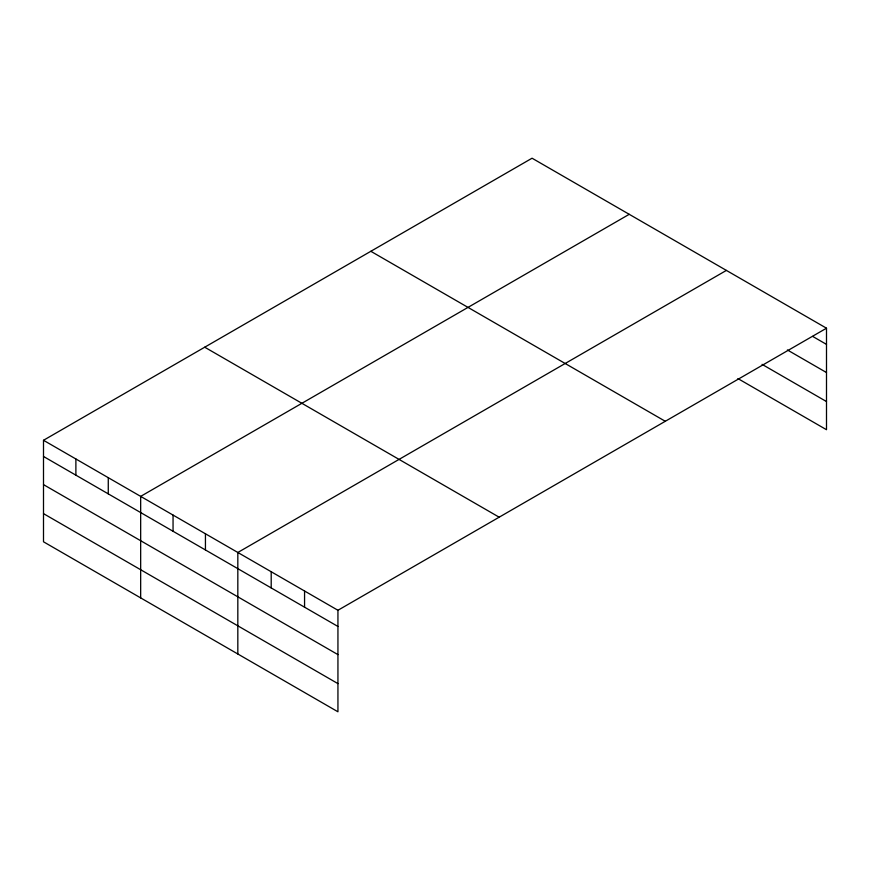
<?xml version="1.0" encoding="UTF-8"?>
<svg xmlns="http://www.w3.org/2000/svg" width="870" height="870" viewBox="0 0 870 870"><rect width="100%" height="100%" fill="white"/><g stroke="black" fill="none" stroke-linecap="round" stroke-linejoin="round"><path stroke-width="1.3" d="M737.901 378.559L826.5 429.715L826.5 328.207L532.059 158.209L43.5 440.285L43.5 541.792L337.941 711.79L337.941 610.272L43.5 440.285M629.227 214.314L140.668 496.378L140.668 597.897M726.396 270.407L237.825 552.483L237.825 653.99M337.941 610.272L826.5 328.207M812.689 336.418L826.5 344.389M787.383 349.957L826.5 372.545M762.066 364.356L826.5 401.559M370.837 251.299L665.278 421.287M204.722 347.206L499.162 517.193M43.5 456.467L337.941 626.465M43.5 484.623L337.941 654.621M43.5 513.637L337.941 683.624M304.565 591.013L304.565 607.195M271.201 571.742L271.201 587.935M205.44 533.778L205.44 549.96M173.054 515.083L173.054 531.265M108.271 477.684L108.271 493.866M75.886 458.979L75.886 475.172"/></g></svg>
